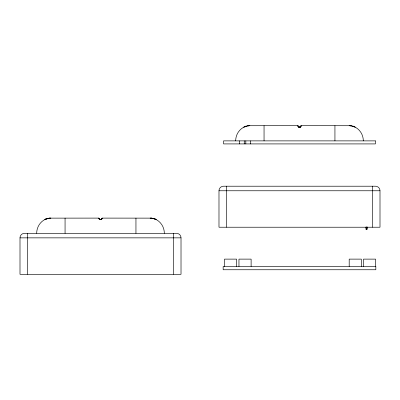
<?xml version="1.0" encoding="UTF-8"?>
<svg xmlns="http://www.w3.org/2000/svg" width="400" height="400" viewBox="0 0 400 400"><rect width="100%" height="100%" fill="white"/><g stroke="black" fill="none" stroke-linecap="round" stroke-linejoin="round"><path stroke-width="0.6" d="M367.03 226.95L367.01 229.365L366.135 229.395L367.01 229.365L367.015 226.975M102.02 218.205L101.91 218.685M301.01 125.76L300.9 126.265M101.64 219.12L101.6 219.16A3.105 1.035 -9.2 0 1 101.525 219.29M101.41 219.33L99.76 219.43L100.505 219.63A1.49 1.315 89.4 0 0 101.85 218.385M300.45 126.87L299.375 127.205L298.395 126.735A3.105 1.035 9.2 0 0 298.475 126.87M44.715 219.625L45.405 219.29M243.705 127.205L244.395 126.87M45.8 219.12C41.57 220.86 38.415 224.73 37.255 229.12A16.205 16.205 0 0 0 36.71 233.3M247.98 125.825C242.33 126.61 237.625 131.23 236.245 136.7A16.205 16.205 0 0 0 235.695 140.88M45.67 219.175L48.99 218.245M249.03 125.715L297.975 125.69M50.04 218.135L98.985 218.11M301.015 125.69L349.96 125.715M298.66 127.21L300.61 127.21M218.985 190.765L380 190.765L380 227.225L218.985 227.225L218.985 190.765A4.555 4.555 0 0 1 223.545 186.21L375.435 186.21A4.555 4.555 0 0 1 380 190.765M102.025 218.11L150.97 218.135M99.39 219.63L101.34 219.63M20 237.855L181.015 237.855L181.015 274.31L20 274.31L20 237.855A4.555 4.555 0 0 1 24.555 233.3L176.445 233.3A4.555 4.555 0 0 1 181.015 237.855M299.495 127.21L298.565 126.89M351.01 125.825C356.655 126.61 361.365 131.23 362.745 136.7A16.205 16.205 0 0 1 363.29 140.88M152.02 218.245C157.67 219.03 162.375 223.65 163.755 229.12A16.205 16.205 0 0 1 164.305 233.3M354.595 126.87L355.285 127.205M155.605 219.29L156.295 219.625M99.58 219.31L99.41 219.16M99.09 218.655L98.99 218.19M298.045 126.145L297.975 125.77M366.105 226.975L366.135 229.395L366.085 226.95M375.62 266.465L375.62 259.12L363.47 259.12L363.47 266.465M372.405 186.21L372.405 227.225M361.35 266.465L361.35 259.12L349.195 259.12L349.195 266.465M334.935 125.69L334.935 140.88M264.05 125.69L264.05 140.88M251.115 266.465L251.115 259.12L238.96 259.12L238.96 266.465M250.375 140.88L250.375 143.915M245.815 140.88L245.815 143.915M244.26 140.88L244.26 143.915M239.7 140.88L239.7 143.915M236.625 266.465L236.625 259.12L224.47 259.12L224.47 266.465M226.58 186.21L226.58 227.225M173.42 233.3L173.42 274.31M135.95 218.11L135.95 233.3M65.065 218.11L65.065 233.3M27.595 233.3L27.595 274.31M245.975 126.275A13.295 13.295 0 0 1 249.875 125.69M349.115 125.69A13.295 13.295 0 0 1 353.015 126.275M300.84 125.965A1.49 1.315 89.4 0 1 299.495 127.225A1.49 1.315 -89.4 0 1 298.15 125.965M297.93 125.685A1.455 1.3 0 0 0 299.48 127.025A1.455 1.3 0 0 0 301.06 125.685M300.595 126.445A7.46 1.3 -35.1 0 1 300.49 126.6M300.47 126.56A4.93 1.175 -23 0 1 300.23 126.795M300.5 126.745A2.95 0.945 -10.8 0 1 300.29 126.905M298.095 126.635A4.93 1.34 17.6 0 1 298.025 126.425M297.925 126.265A7.46 1.42 31.9 0 1 297.915 126.165M247.965 125.725A13.115 13.085 -2.7 0 1 249.025 125.615M245.495 126.25A7.46 4.22 -12.2 0 1 245.925 126.11M244.525 126.565A4.93 1.87 -15 0 1 245.195 126.295M244.09 126.93A2.95 0.525 -19 0 1 244.51 126.735M244.52 126.865A3.105 0.465 -19.8 0 1 244.795 126.75M245.04 126.835A4.93 1.435 -16.5 0 1 245.565 126.64M245.69 126.555A7.46 3.875 -12.9 0 1 246.085 126.425M247.995 125.945A13.115 12.865 -4.7 0 1 249.035 125.84M349.965 125.615A13.115 13.085 2.7 0 1 351.025 125.725M353.065 126.11A7.46 4.22 12.2 0 1 353.495 126.25M353.795 126.295A4.93 1.87 15 0 1 354.46 126.565M354.475 126.735A2.95 0.525 19 0 1 354.9 126.93M354.195 126.75A3.105 0.465 19.8 0 1 354.465 126.865M353.42 126.64A4.93 1.435 16.5 0 1 353.95 126.835M352.9 126.425A7.46 3.875 12.9 0 1 353.3 126.555M349.95 125.84A13.115 12.865 4.7 0 1 350.99 125.945M298.5 126.605A7.42 1.3 34.8 0 1 298.395 126.45M298.75 126.79A4.92 1.18 22.9 0 1 298.515 126.565M300.64 126.74A3.105 1.035 -9.2 0 1 300.51 126.87M300.96 126.425A4.93 1.34 -17.6 0 1 300.895 126.635M301.07 126.165A7.46 1.42 -31.9 0 1 301.065 126.265M46.985 218.695A13.295 13.295 0 0 1 50.885 218.11M150.125 218.11A13.295 13.295 0 0 1 154.025 218.695M98.94 218.105A1.455 1.3 0 0 0 100.495 219.445A1.455 1.3 0 0 0 102.07 218.105M100.505 219.645A1.49 1.315 -89.4 0 1 99.16 218.385M101.61 218.865A7.46 1.3 -35.1 0 1 101.505 219.02A4.93 1.175 -23 0 1 101.245 219.215M101.51 219.165A2.95 0.945 -10.8 0 1 101.3 219.325M99.49 219.29A3.105 1.035 9.2 0 1 99.36 219.16M99.105 219.055A4.93 1.34 17.6 0 1 99.04 218.845M98.935 218.685A7.46 1.42 31.9 0 1 98.93 218.585M48.975 218.145A13.115 13.085 -2.7 0 1 50.035 218.035M46.505 218.67A7.46 4.22 -12.2 0 1 46.935 218.53M45.54 218.985A4.93 1.87 -15 0 1 46.205 218.715M45.1 219.35A2.95 0.525 -19 0 1 45.525 219.155M45.535 219.285A3.105 0.465 -19.8 0 1 45.805 219.17M46.05 219.255A4.93 1.435 -16.5 0 1 46.58 219.055M46.7 218.975A7.46 3.875 -12.9 0 1 47.1 218.845M49.01 218.365A13.115 12.865 -4.7 0 1 50.05 218.26M150.975 218.035A13.115 13.085 2.7 0 1 152.035 218.145M154.075 218.53A7.46 4.22 12.2 0 1 154.505 218.67M154.805 218.715A4.93 1.87 15 0 1 155.475 218.985M155.49 219.155A2.95 0.525 19 0 1 155.91 219.35M155.205 219.17A3.105 0.465 19.8 0 1 155.48 219.285M154.435 219.055A4.93 1.435 16.5 0 1 154.96 219.255M153.915 218.845A7.46 3.875 12.9 0 1 154.31 218.975M150.965 218.26A13.115 12.865 4.7 0 1 152.005 218.365M99.41 218.87A7.42 1.3 34.8 0 0 99.515 219.025A4.92 1.18 22.9 0 0 99.76 219.21M101.975 218.845A4.93 1.34 -17.6 0 1 101.905 219.055M102.085 218.585A7.46 1.42 -31.9 0 1 102.075 218.685M375.445 140.88L223.545 140.88L223.545 143.915L375.445 143.915L375.445 140.88M375.825 266.465L223.16 266.465L223.16 269.755L375.825 269.755L375.825 266.465"/></g></svg>
